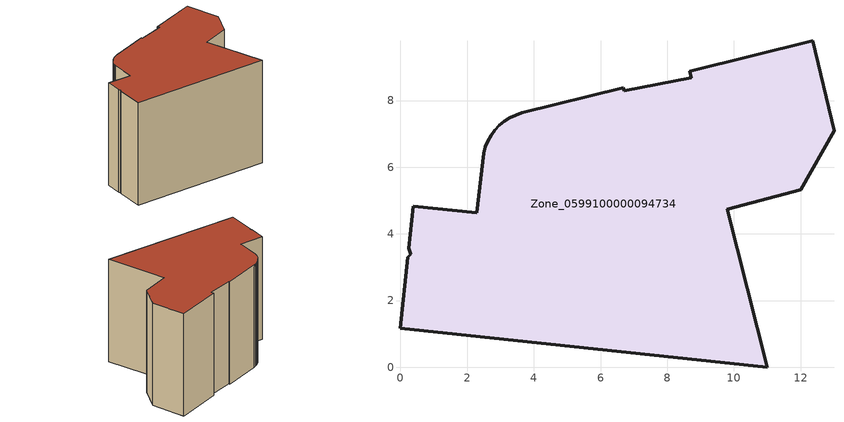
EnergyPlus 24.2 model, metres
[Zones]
Zone_0599100000094734
 floor ground (C_G): 8.72,8.68 8.68,8.88 12.37,9.79 13,7.09 12.01,5.32 9.8,4.74 10.99,0 0,1.17 0.22,3.3 0.3,3.38 0.25,3.57 0.38,4.83 2.29,4.63 2.49,6.42 2.54,6.61 2.62,6.79 2.71,6.96 2.83,7.11 2.96,7.25 3.11,7.38 3.28,7.48 3.45,7.57 3.63,7.63 6.68,8.38 6.71,8.29 z0
 wall outside (C_F): 12.01,5.32 13,7.09 12.37,9.79 8.68,8.88 8.72,8.68 6.71,8.29 6.68,8.38 3.63,7.63 3.45,7.57 3.28,7.48 3.11,7.38 2.96,7.25 2.83,7.11 2.71,6.96 2.62,6.79 2.54,6.61 2.49,6.42 2.29,4.63 0.38,4.83 0.25,3.57 0.3,3.38 0.22,3.3 0,1.17 10.99,0 9.8,4.74 12.01,5.32 z0:8.44
 roof outside (C_R): 0.22,3.3 0,1.17 10.99,0 9.8,4.74 12.01,5.32 13,7.09 12.37,9.79 8.68,8.88 8.72,8.68 6.71,8.29 6.68,8.38 3.63,7.63 3.45,7.57 3.28,7.48 3.11,7.38 2.96,7.25 2.83,7.11 2.71,6.96 2.62,6.79 2.54,6.61 2.49,6.42 2.29,4.63 0.38,4.83 0.25,3.57 0.3,3.38 z8.44
[BUILDING]
Pand.0599100000094734: North Axis=0; Terrain=City; Loads Convergence Tolerance Value=0.04; Temperature Convergence Tolerance Value=0.4; Solar Distribution=FullExterior; Maximum Number of Warmup Days=25; Minimum Number of Warmup Days=1
[Site:Location]
Rotterdam.The.Hague.AP_ZH_NLD Design_Conditions: Latitude=51.96; Longitude=4.45; Time Zone=1; Elevation=-4.5
[SITE:GROUNDTEMPERATURE:BUILDINGSURFACE]
18, 18, 18, 18, 18, 18, 18, 18, 18, 18, 18, 18
[MATERIAL] Thermal Absorptance=0.9; Solar Absorptance=0.7; Visible Absorptance=0.7
Name | Roughness | Thickness | Conductivity | Density | Specific Heat
G.TC.1992-2005 | MediumSmooth | 0.15 | 0.06 | 540 | 1210
F.TC.1992-2005 | Rough | 0.3 | 0.12 | 1920 | 840
R.TC.1992-2005 | MediumRough | 0.2 | 0.08 | 1500 | 1000
[CONSTRUCTION]
C_G: G.TC.1992-2005
C_F: F.TC.1992-2005
C_R: R.TC.1992-2005
[ZONE]
Zone_0599100000094734: Type=1; Multiplier=1; Ceiling Height=Autocalculate; Volume=Autocalculate; Floor Area=autocalculate; Part of Total Floor Area=Yes
[ZONEINFILTRATION:DESIGNFLOWRATE]
Infil_Zone_0599100000094734: Zone or ZoneList or Space or SpaceList=Zone_0599100000094734; Schedule=AlwaysOn; Design Flow Rate Calculation Method=Flow/Area; Flow Rate per Floor Area=0.0015; Constant Term Coefficient=1; Temperature Term Coefficient=0; Velocity Term Coefficient=0; Velocity Squared Term Coefficient=0
[HVACTEMPLATE:ZONE:IDEALLOADSAIRSYSTEM]
Zone_0599100000094734: Maximum Heating Supply Air Temperature=50; Minimum Cooling Supply Air Temperature=13; Maximum Heating Supply Air Humidity Ratio=0.0156; Minimum Cooling Supply Air Humidity Ratio=0.0077; Heating Limit=NoLimit; Cooling Limit=NoLimit; Dehumidification Control Type=ConstantSensibleHeatRatio; Cooling Sensible Heat Ratio=0.7; Dehumidification Setpoint=60; Humidification Control Type=None; Humidification Setpoint=30; Outdoor Air Method=None; Outdoor Air Flow Rate per Person=0.00944; Outdoor Air Flow Rate per Zone Floor Area=0; Outdoor Air Flow Rate per Zone=0; Demand Controlled Ventilation Type=None; Outdoor Air Economizer Type=NoEconomizer; Heat Recovery Type=None; Sensible Heat Recovery Effectiveness=0.7; Latent Heat Recovery Effectiveness=0.65
[ZONECONTROL:THERMOSTAT]
ThermostatControl_Zone_0599100000094734: Zone or ZoneList=Zone_0599100000094734; Control Type Schedule=DualSetpointControlType; Control 1=Thermostat_Zone_0599100000094734; Temperature Difference Between Cutout And Setpoint=0
[THERMOSTATSETPOINT:DUALSETPOINT]
Thermostat_Zone_0599100000094734: Heating Setpoint Temperature Schedule=HeatingSetpoint_Zone_0599100000094734; Cooling Setpoint Temperature Schedule=CoolingSetpoint_Zone_0599100000094734
[SCHEDULE:COMPACT]
HeatingSetpoint_Zone_0599100000094734: Through: 12/31, For: AllDays, Until: 24:00, 21
CoolingSetpoint_Zone_0599100000094734: Through: 12/31, For: AllDays, Until: 24:00, 24
DualSetpointControlType: Through: 12/31, For: AllDays, Until: 24:00, 4
AlwaysOn: Through: 12/31, For: AllDays, Until: 24:00, 1
